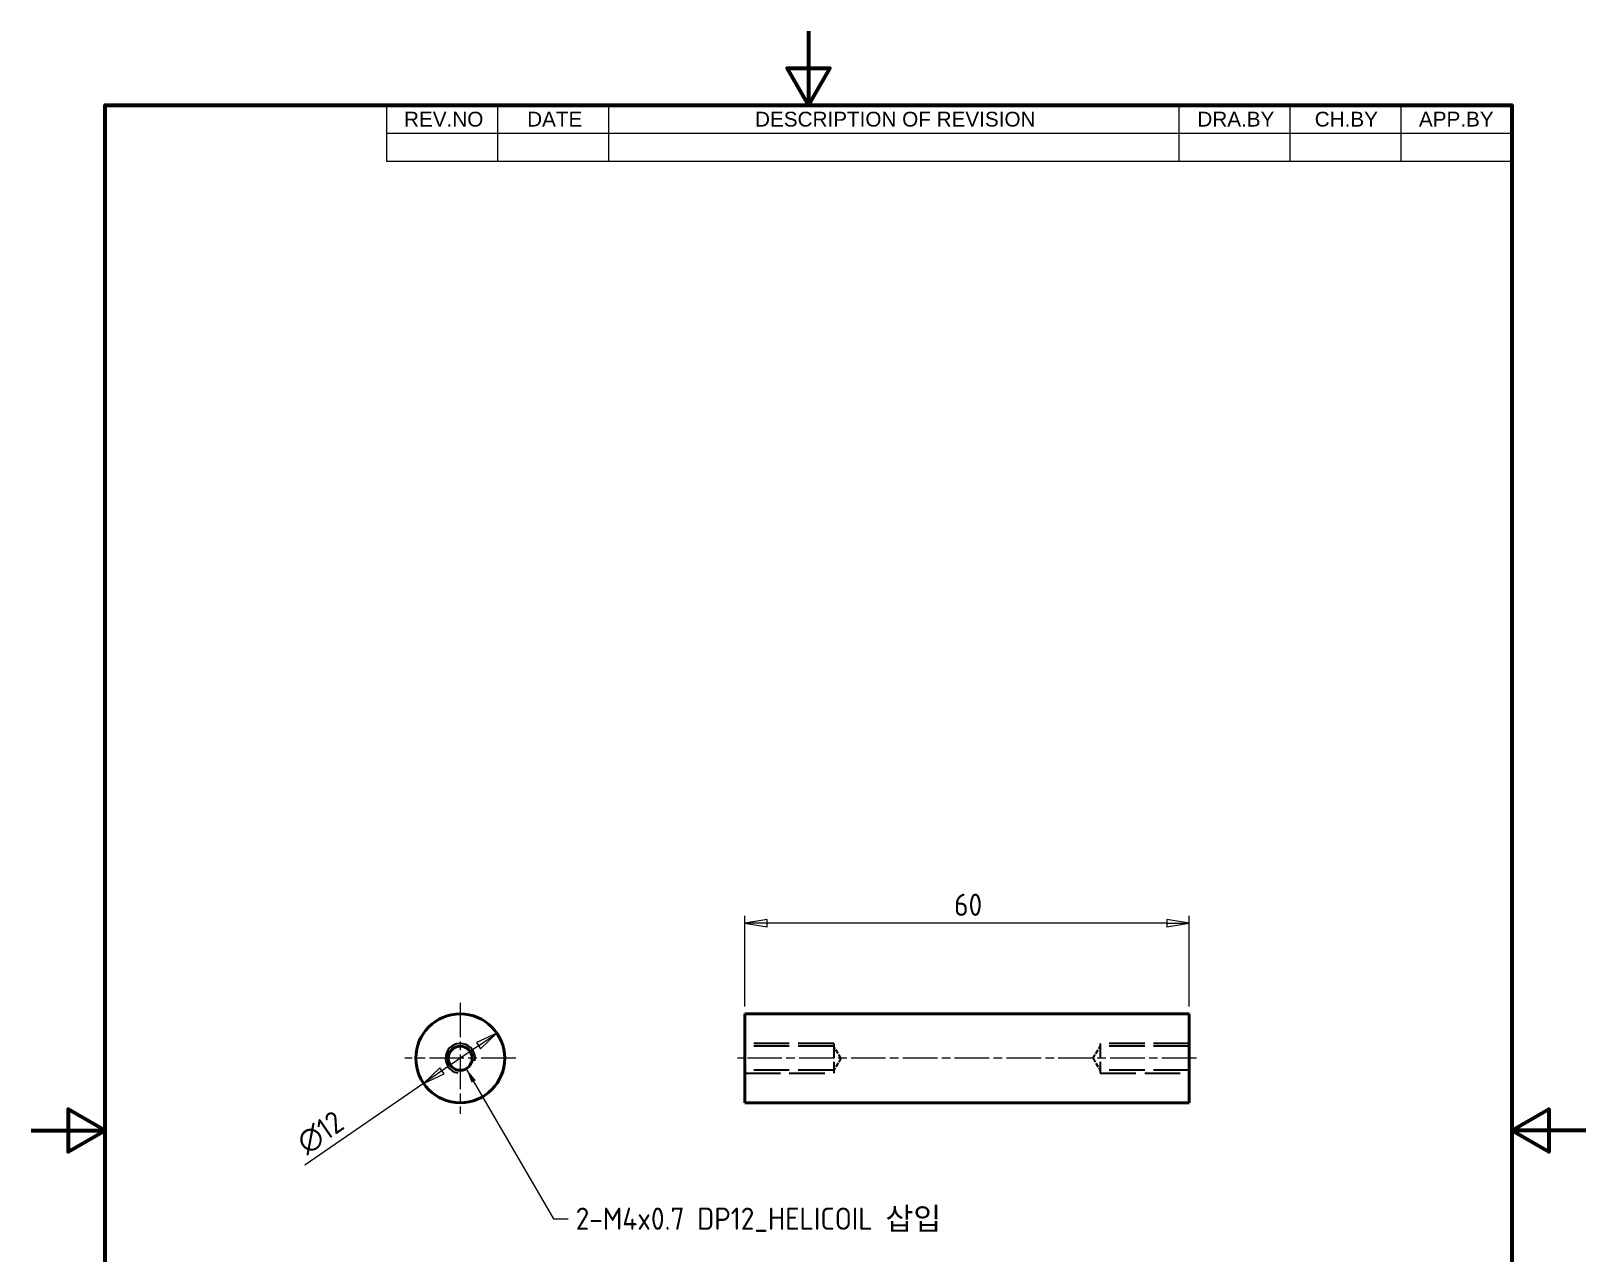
# Model space of a CAD drawing. Header units: millimetres. Extents: x 0 to 210, y 0 to 297.
# Drawn here: x 0 to 210, y 131.8 to 297 of the extents above; entities that cross this region are included whole.
import ezdxf

# ---------------------------------------------------------------- set-up
doc = ezdxf.new("R2010")
doc.units = ezdxf.units.MM
doc.linetypes.add('CHAIN', pattern=[0.35429999999999995, 0.2362, -0.0295, 0.0591, -0.0295])
doc.linetypes.add('DASHED', pattern=[0.2067, 0.1654, -0.0413])
doc.layers.get('0').update_dxf_attribs({"lineweight": 25})
for name, color, linetype, lineweight in [('가려진 것(ISO)', 5, 'DASHED', 35), ('가시적인 것(ISO)', 7, 'Continuous', 50), ('가시적인 좁은 것(ISO)', 1, 'Continuous', 35), ('경계(ISO)', 7, 'Continuous', 70), ('기호(ISO)', 7, 'Continuous', 25), ('중심 표식(ISO)', 1, 'Continuous', 25), ('중심선(ISO)', 1, 'Continuous', 25), ('치수(ISO)', 7, 'Continuous', 25)]:
    doc.layers.add(name, color=color, linetype=linetype, lineweight=lineweight)
doc.styles.add('ISO ProportionalPSTEK', font='isocp.shx')
doc.styles.add('주 문자 (JIS)', font='arial.ttf')
doc.dimstyles.new('PSTEK', dxfattribs={"dimtxt": 3, "dimasz": 3, "dimexe": 1, "dimexo": 1, "dimgap": 1, "dimtad": 1, "dimrnd": 1e-08, "dimdsep": 46, "dimtxsty": 'ISO ProportionalPSTEK', "dimblk": 'Filled-1', "dimcen": 0.09, "dimdle": 10, "dimclrd": 3, "dimclre": 3, "dimclrt": 1, "dimadec": 1, "dimazin": 2, "dimtfac": 1, "dimtmove": 0, "dimatfit": 3, "dimfxl": 0, "dimtolj": 1, "dimlwd": -1, "dimlwe": -1, "dimarcsym": 0})
doc.dimstyles.new('PSTEK$7', dxfattribs={"dimtxt": 3, "dimasz": 2, "dimexe": 1, "dimexo": 1, "dimgap": 1, "dimtad": 1, "dimrnd": 1e-08, "dimdsep": 46, "dimtxsty": 'ISO ProportionalPSTEK', "dimblk": 'Filled-1', "dimcen": 0.09, "dimdle": 10, "dimclrd": 3, "dimclre": 3, "dimclrt": 1, "dimadec": 1, "dimazin": 2, "dimtfac": 1, "dimtmove": 0, "dimatfit": 3, "dimfxl": 0, "dimtolj": 1, "dimlwd": -1, "dimlwe": -1, "dimarcsym": 0})

# ---------------------------------------------------------------- blocks, each defined once
blk = doc.blocks.new('경계 Default Border')
at = {"layer": '경계(ISO)', "flags": 128}
for points in [[(105, 297.0000076293945), (105, 287.0000076293945), (102.1132469177246, 292.0000076293945), (107.8867530822754, 292.0000076293945), (105, 287.0000076293945)], [(10, 10), (10, 287.0000076293945), (200, 287.0000076293945), (200, 10), (10, 10)], [(0, 148.5000038146973), (10, 148.5000038146973), (5, 151.3867473602295), (5, 145.6132507324219), (10, 148.5000038146973)], [(210, 148.5000038146973), (200, 148.5000038146973), (205, 151.3867473602295), (205, 145.6132507324219), (200, 148.5000038146973)]]:
    blk.add_lwpolyline(points, dxfattribs=at)
blk = doc.blocks.new('리비전 내역')
at = {"layer": '기호(ISO)'}
for p, q in [((48.00000000000001, 287.0000076293945), (200, 287.0000076293945)), ((48.00000000000001, 287.0000076293945), (48.00000000000001, 283.2200075995922)), ((63.00000000000001, 287.0000076293945), (63.00000000000001, 283.2200075995922)), ((78, 287.0000076293945), (78, 283.2200075995922)), ((155, 287.0000076293945), (155, 283.2200075995922)), ((170, 287.0000076293945), (170, 283.2200075995922)), ((185, 287.0000076293945), (185, 283.2200075995922)), ((200, 287.0000076293945), (200, 283.2200075995922)), ((48.00000000000001, 283.2200075995922), (200, 283.2200075995922)), ((48.00000000000001, 283.2200075995922), (48.00000000000001, 279.4400075697899)), ((63.00000000000001, 283.2200075995922), (63.00000000000001, 279.4400075697899)), ((78, 283.2200075995922), (78, 279.4400075697899)), ((155, 283.2200075995922), (155, 279.4400075697899)), ((170, 283.2200075995922), (170, 279.4400075697899)), ((185, 283.2200075995922), (185, 279.4400075697899)), ((200, 283.2200075995922), (200, 279.4400075697899)), ((48.00000000000001, 279.4400075697899), (200, 279.4400075697899))]:
    blk.add_line(p, q, dxfattribs=at)
at = {"layer": '기호(ISO)', "color": 7, "char_height": 2.000000029802322, "attachment_point": 7, "style": '주 문자 (JIS)'}
for s, insert in [('REV.NO', (50.37293127296152, 284.0757088355161)), ('DATE', (66.99846641275116, 284.1100075995922)), ('DESCRIPTION OF REVISION', (97.78200350257585, 284.0757088355161)), ('DRA.BY', (157.5228565737886, 284.1100075995922)), ('CH.BY', (173.3750211560421, 284.0757088355161)), ('APP.BY', (187.4480195504761, 284.1100075995922))]:
    blk.add_mtext(s, dxfattribs=dict(at, insert=insert))
blk = doc.blocks.new('Filled-1')
at = {"color": 0}
for p, q in [((0, 0), (-1, 0.1666666666666667)), ((-1, 0.1666666666666667), (-1, -0.1666666666666667)), ((-1, 0), (0, 0)), ((-1, -0.1666666666666667), (0, 0))]:
    blk.add_line(p, q, dxfattribs=at)
at = {"color": 0, "flags": 128}
blk.add_lwpolyline([(-1, -0.1666666666666667), (0, 0), (-1, 0.1666666666666667), (-1, -0.1666666666666667)], dxfattribs=at)
at = {"color": 0}
blk.add_solid([(-1, -0.1666666666666667), (0, 0), (-1, 0.1666666666666667), (-1, -0.1666666666666667)], dxfattribs=at)
blk = doc.blocks.new('*D14')
at = {"layer": 'Defpoints', "color": 0, "transparency": 16777216}
for p in [(62.91080284679755, 161.6435638946879), (53.01664258092812, 154.8534539814913)]:
    blk.add_point(p, dxfattribs=at)
at = {"layer": '치수(ISO)', "color": 3, "transparency": 16777216}
for p, q in [((60.4372627803302, 159.9460364163887), (55.49018264739549, 156.5509814597904)), ((53.01664258092812, 154.8534539814913), (36.95336952451488, 143.8296392576704))]:
    blk.add_line(p, q, dxfattribs=at)
at = {"layer": '치수(ISO)', "color": 3, "transparency": 16777216, "xscale": 3, "yscale": 3, "zscale": 3}
for p, rotation in [((62.91080284679755, 161.6435638946879), 34.46081598326233), ((53.01664258092812, 154.8534539814913), 214.4608159832623)]:
    blk.add_blockref('Filled-1', p, dxfattribs=dict(at, rotation=rotation))
at = {"layer": '치수(ISO)', "color": 1, "transparency": 16777216, "insert": (35.51417874998604, 147.6940220897291), "char_height": 3, "attachment_point": 1, "rotation": 34.460815983262336, "style": 'ISO ProportionalPSTEK'}
blk.add_mtext('\\A1;∅12', dxfattribs=at)
blk = doc.blocks.new('*D15')
at = {"layer": 'Defpoints', "color": 0, "transparency": 16777216}
for p in [(96.40801483086915, 176.4845768943058), (96.40801483086915, 164.2485089380895), (156.4080148308691, 164.2485089380895)]:
    blk.add_point(p, dxfattribs=at)
at = {"layer": '치수(ISO)', "color": 3, "transparency": 16777216}
for p, q in [((96.40801483086915, 165.2485089380895), (96.40801483086915, 177.4845768943058)), ((153.4080148308691, 176.4845768943058), (99.40801483086915, 176.4845768943058)), ((156.4080148308691, 165.2485089380895), (156.4080148308691, 177.4845768943058))]:
    blk.add_line(p, q, dxfattribs=at)
at = {"layer": '치수(ISO)', "color": 3, "transparency": 16777216, "xscale": 3, "yscale": 3, "zscale": 3, "rotation": 180}
blk.add_blockref('Filled-1', (96.40801483086915, 176.4845768943058), dxfattribs=at)
at = {"layer": '치수(ISO)', "color": 3, "transparency": 16777216, "xscale": 3, "yscale": 3, "zscale": 3}
blk.add_blockref('Filled-1', (156.4080148308691, 176.4845768943058), dxfattribs=at)
at = {"layer": '치수(ISO)', "color": 1, "transparency": 16777216, "insert": (124.6670699489794, 180.4845768943058), "char_height": 3, "attachment_point": 1, "style": 'ISO ProportionalPSTEK'}
blk.add_mtext('\\A1;60', dxfattribs=at)

msp = doc.modelspace()

# ---------------------------------------------------------------- linework, layer by layer
at = {"layer": '가려진 것(ISO)', "ltscale": 29.0275764465332}
for p, q in [((108.4080148308691, 160.2485089380896), (96.40801483086915, 160.2485089380896)), ((108.4080148308691, 159.8695089380896), (96.40801483086915, 159.8695089380896)), ((156.4080148308691, 160.2485089380896), (144.4080148308691, 160.2485089380896)), ((156.4080148308691, 159.8695089380896), (144.4080148308691, 159.8695089380896)), ((108.4080148308691, 156.6275089380895), (96.40801483086915, 156.6275089380895)), ((96.40801483086915, 156.2485089380896), (108.4080148308691, 156.2485089380896)), ((156.4080148308691, 156.6275089380895), (144.4080148308691, 156.6275089380895)), ((144.4080148308691, 156.2485089380896), (156.4080148308691, 156.2485089380896))]:
    msp.add_line(p, q, dxfattribs=at)
at = {"layer": '가려진 것(ISO)', "ltscale": 11.96746158599854}
for p, q in [((108.4080148308691, 160.2485089380896), (108.4080148308691, 156.2485089380896)), ((144.4080148308691, 160.2485089380896), (144.4080148308691, 156.2485089380896))]:
    msp.add_line(p, q, dxfattribs=at)
at = {"layer": '가려진 것(ISO)', "ltscale": 3.601896047592163}
for p, q in [((109.3820098943128, 158.2485089380895), (108.4080148308691, 159.8695089380896)), ((143.4340197674255, 158.2485089380895), (144.4080148308691, 159.8695089380896)), ((109.3820098943128, 158.2485089380895), (108.4080148308691, 156.6275089380895)), ((143.4340197674255, 158.2485089380895), (144.4080148308691, 156.6275089380895))]:
    msp.add_line(p, q, dxfattribs=at)
at = {"layer": '가시적인 것(ISO)'}
for p, q in [((96.40801483086915, 164.2485089380895), (96.40801483086915, 152.2485089380896)), ((156.4080148308691, 164.2485089380895), (96.40801483086915, 164.2485089380895)), ((156.4080148308691, 152.2485089380896), (156.4080148308691, 164.2485089380895)), ((156.4080148308691, 152.2485089380896), (96.40801483086915, 152.2485089380896))]:
    msp.add_line(p, q, dxfattribs=at)
for radius in [6.000000000000001, 1.621]:
    msp.add_circle((57.96372271386286, 158.2485089380895), radius, dxfattribs=at)
at = {"layer": '가시적인 좁은 것(ISO)'}
msp.add_arc((57.96372271386286, 158.2485089380895), 2.000000000000003, 350.000000000002, 259.9999999999505, dxfattribs=at)
at = {"layer": '중심 표식(ISO)', "linetype": 'CHAIN', "ltscale": 19.75726699829102}
for p, q in [((57.96372271386286, 165.7485089380896), (57.96372271386286, 150.7485089380895)), ((65.46372271386286, 158.2485089380895), (50.46372271386286, 158.2485089380895))]:
    msp.add_line(p, q, dxfattribs=at)
at = {"layer": '중심선(ISO)', "linetype": 'CHAIN', "ltscale": 19.75726699829102}
msp.add_line((157.4080148308691, 158.2485089380895), (95.40801483086915, 158.2485089380895), dxfattribs=at)

# ---------------------------------------------------------------- block references
msp.add_blockref('경계 Default Border', (0, 0))
at = {"layer": '기호(ISO)'}
msp.add_blockref('리비전 내역', (0, 0), dxfattribs=at)

# ---------------------------------------------------------------- texts
at = {"layer": '기호(ISO)', "color": 1, "insert": (73.55449017375523, 138.0792489686543), "char_height": 3.00000011920929, "width": 60.54222178459167, "attachment_point": 1, "line_spacing_factor": 0.5250000357627869, "style": 'ISO ProportionalPSTEK'}
msp.add_mtext('{2-M4x0.7 DP12_HELICOIL 삽입}', dxfattribs=at)

# ---------------------------------------------------------------- dimensions: what is measured, and where the dimension line sits
at = {"layer": '치수(ISO)', "color": 3}
dim = msp.add_linear_dim(base=(96.40801483086915, 176.4845768943058), p1=(156.4080148308691, 164.2485089380895), p2=(96.40801483086915, 164.2485089380895), angle=180, dimstyle='PSTEK', override={"dimdec": 2, "dimtp": 0, "dimtm": -0, "dimtdec": 2, "dimtofl": 0, "dimatfit": 1}, dxfattribs=at)
dim.commit()
dim.dimension.update_dxf_attribs({"geometry": '*D15', "text_midpoint": (126.4080148308691, 176.4845768943058), "dimtype": 160})
dim = msp.add_diameter_dim_2p(p1=(62.91080284679755, 161.6435638946879), p2=(53.01664258092812, 154.8534539814913), dimstyle='PSTEK', override={"dimdec": 2, "dimlfac": 1, "dimtp": 0, "dimtm": -0, "dimtdec": 2, "dimatfit": 2}, dxfattribs=at)
dim.commit()
dim.dimension.update_dxf_attribs({"geometry": '*D14', "text_midpoint": (40.07834817941902, 145.9742324290978), "dimtype": 163})

# ---------------------------------------------------------------- leaders
at = {"layer": '기호(ISO)', "color": 3, "annotation_type": 0, "has_hookline": 1, "hookline_direction": 0, "text_width": 52.6482867561109}
msp.add_leader([(58.77422271386312, 156.8446817585551), (70.55449017375523, 136.5792489090496), (72.55449017375523, 136.5792489090496)], dimstyle='PSTEK$7', override={"dimtad": 0}, dxfattribs=at)

doc.saveas('drawing.dxf')
